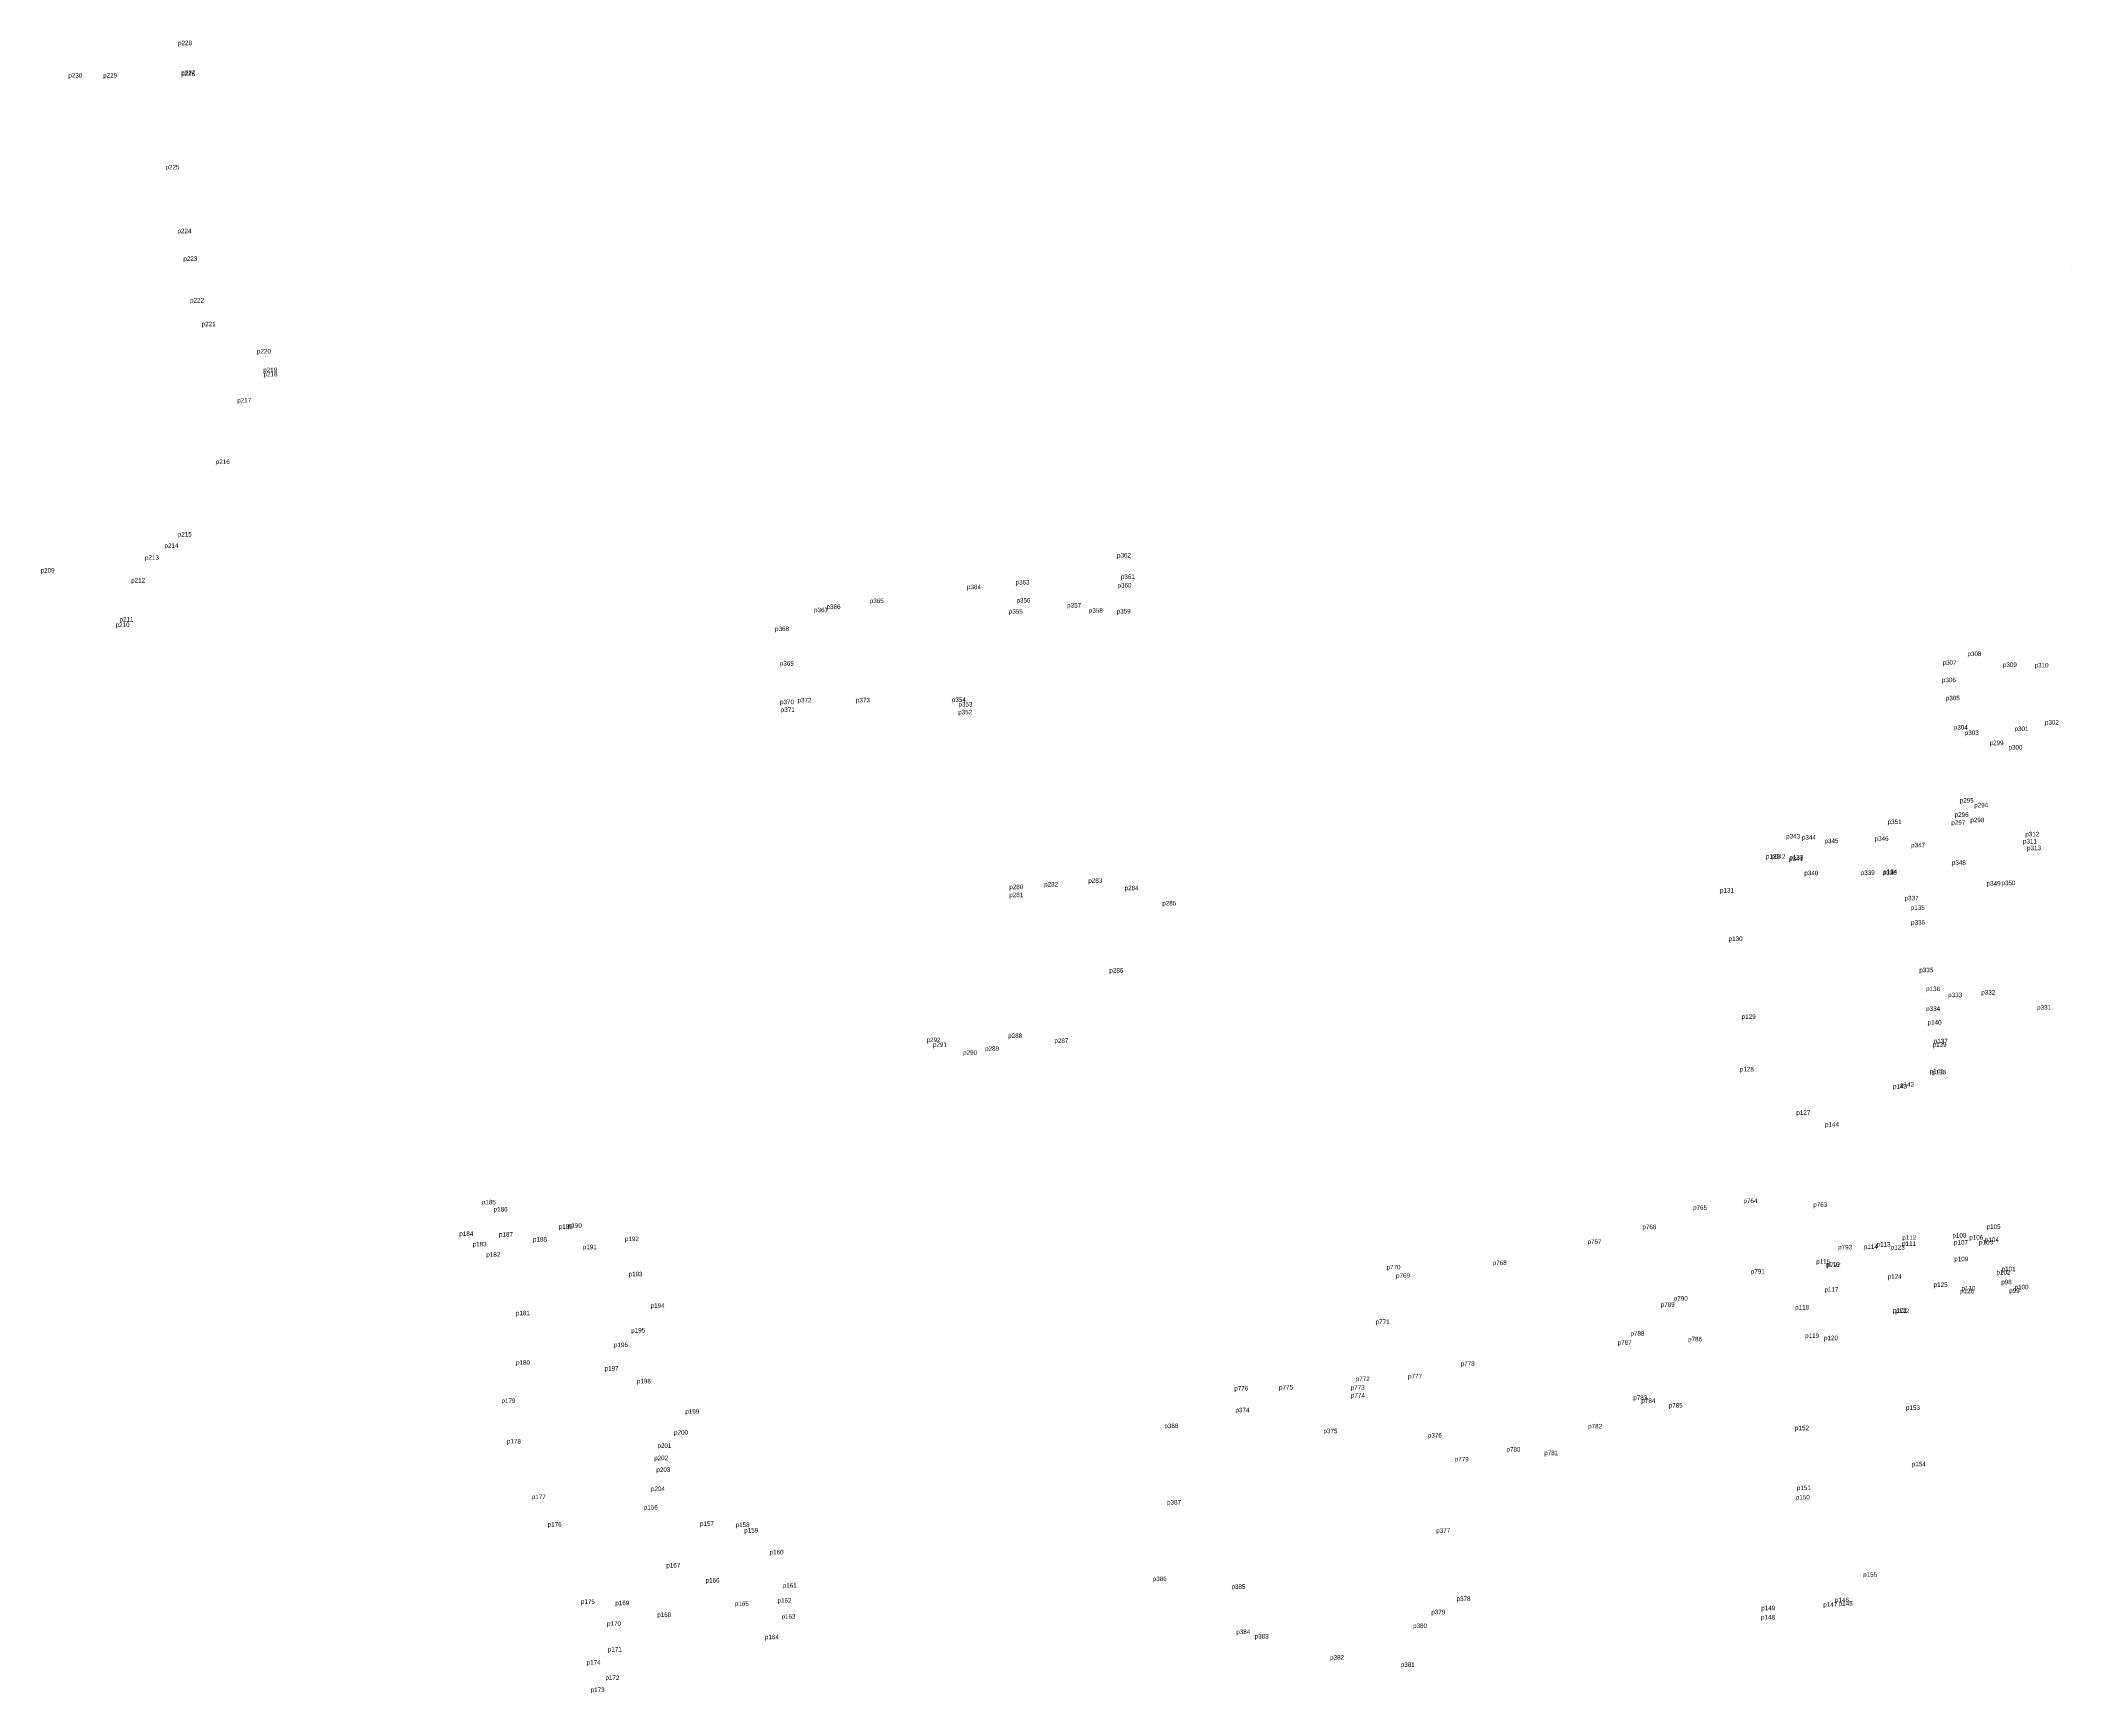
# Model space of a CAD drawing. Extents: x -2 to 54773767, y -1 to 183694297.
# Drawn here: x 546443 to 547248, y 1838267 to 1838922 of the extents above; entities that cross this region are included whole.
import ezdxf

# ---------------------------------------------------------------- set-up
doc = ezdxf.new("R2010")
doc.units = 0
doc.layers.add('Level 12', color=7, linetype='Continuous')
doc.layers.add('Level 7', color=7, linetype='Continuous')

msp = doc.modelspace()

# ---------------------------------------------------------------- linework, layer by layer
at = {"layer": 'Level 7'}
for p, q in [((546497.193, 1838920.169), (546497.193, 1838920.169)), ((546497.193, 1838920.169), (546497.193, 1838920.169)), ((546453.713, 1838907.285), (546453.713, 1838907.285)), ((546453.713, 1838907.285), (546453.713, 1838907.285)), ((546467.521, 1838907.347), (546467.521, 1838907.347)), ((546467.521, 1838907.347), (546467.521, 1838907.347)), ((546498.474, 1838908.447), (546498.474, 1838908.447)), ((546498.474, 1838908.447), (546498.474, 1838908.447)), ((546498.489, 1838907.952), (546498.489, 1838907.952)), ((546498.489, 1838907.952), (546498.489, 1838907.952)), ((546492.226, 1838870.916), (546492.226, 1838870.916)), ((546492.226, 1838870.916), (546492.226, 1838870.916)), ((546496.976, 1838845.612), (546496.976, 1838845.612)), ((546496.976, 1838845.612), (546496.976, 1838845.612)), ((546499.305, 1838834.598), (546499.305, 1838834.598)), ((546499.305, 1838834.598), (546499.305, 1838834.598)), ((547247.972, 1838830.731), (547247.972, 1838830.731)), ((546501.977, 1838818.125), (546501.977, 1838818.125)), ((546501.977, 1838818.125), (546501.977, 1838818.125)), ((546506.583, 1838808.705), (546506.583, 1838808.705)), ((546506.583, 1838808.705), (546506.583, 1838808.705)), ((546528.497, 1838797.925), (546528.497, 1838797.925)), ((546528.497, 1838797.925), (546528.497, 1838797.925)), ((546530.971, 1838790.512), (546530.971, 1838790.512)), ((546530.971, 1838790.512), (546530.971, 1838790.512)), ((546531.126, 1838788.856), (546531.126, 1838788.856)), ((546531.126, 1838788.856), (546531.126, 1838788.856)), ((546520.681, 1838778.497), (546520.681, 1838778.497)), ((546520.681, 1838778.497), (546520.681, 1838778.497)), ((546512.187, 1838754.07), (546512.187, 1838754.07)), ((546512.187, 1838754.07), (546512.187, 1838754.07)), ((546497.09, 1838725.317), (546497.09, 1838725.317)), ((546497.09, 1838725.317), (546497.09, 1838725.317)), ((546484.09, 1838716.123), (546484.09, 1838716.123)), ((546484.09, 1838716.123), (546484.09, 1838716.123)), ((546491.827, 1838720.842), (546491.827, 1838720.842)), ((546491.827, 1838720.842), (546491.827, 1838720.842)), ((546869.541, 1838717.01), (546869.541, 1838717.01)), ((546869.541, 1838717.01), (546869.541, 1838717.01)), ((546442.701, 1838711.009), (546442.701, 1838711.009)), ((546442.701, 1838711.009), (546442.701, 1838711.009)), ((546871.066, 1838708.497), (546871.066, 1838708.497)), ((546871.066, 1838708.497), (546871.066, 1838708.497)), ((546478.627, 1838707.066), (546478.627, 1838707.066)), ((546478.627, 1838707.066), (546478.627, 1838707.066)), ((546810.018, 1838704.439), (546810.018, 1838704.439)), ((546810.018, 1838704.439), (546810.018, 1838704.439)), ((546829.307, 1838706.284), (546829.307, 1838706.284)), ((546829.307, 1838706.284), (546829.307, 1838706.284)), ((546869.732, 1838705.107), (546869.732, 1838705.107)), ((546869.732, 1838705.107), (546869.732, 1838705.107)), ((546473.989, 1838691.584), (546473.989, 1838691.584)), ((546473.989, 1838691.584), (546473.989, 1838691.584)), ((546749.407, 1838695.304), (546749.407, 1838695.304)), ((546749.407, 1838695.304), (546749.407, 1838695.304)), ((546754.368, 1838696.6), (546754.368, 1838696.6)), ((546754.368, 1838696.6), (546754.368, 1838696.6)), ((546771.51, 1838698.922), (546771.51, 1838698.922)), ((546771.51, 1838698.922), (546771.51, 1838698.922)), ((546826.646, 1838694.713), (546826.646, 1838694.713)), ((546826.646, 1838694.713), (546826.646, 1838694.713)), ((546829.671, 1838699.133), (546829.671, 1838699.133)), ((546829.671, 1838699.133), (546829.671, 1838699.133)), ((546849.761, 1838697.148), (546849.761, 1838697.148)), ((546849.761, 1838697.148), (546849.761, 1838697.148)), ((546858.359, 1838695.106), (546858.359, 1838695.106)), ((546858.359, 1838695.106), (546858.359, 1838695.106)), ((546869.404, 1838694.793), (546869.404, 1838694.793)), ((546869.404, 1838694.793), (546869.404, 1838694.793)), ((546472.434, 1838689.446), (546472.434, 1838689.446)), ((546472.434, 1838689.446), (546472.434, 1838689.446)), ((546733.935, 1838687.83), (546733.935, 1838687.83)), ((546733.935, 1838687.83), (546733.935, 1838687.83)), ((547206.756, 1838677.905), (547206.756, 1838677.905)), ((547206.756, 1838677.905), (547206.756, 1838677.905)), ((546735.836, 1838674.153), (546735.836, 1838674.153)), ((546735.836, 1838674.153), (546735.836, 1838674.153)), ((547196.637, 1838667.568), (547196.637, 1838667.568)), ((547196.637, 1838667.568), (547196.637, 1838667.568)), ((547196.882, 1838674.451), (547196.882, 1838674.451)), ((547196.882, 1838674.451), (547196.882, 1838674.451)), ((547220.816, 1838673.569), (547220.816, 1838673.569)), ((547220.816, 1838673.569), (547220.816, 1838673.569)), ((547233.394, 1838673.412), (547233.394, 1838673.412)), ((547233.394, 1838673.412), (547233.394, 1838673.412)), ((546742.881, 1838659.552), (546742.881, 1838659.552)), ((546742.881, 1838659.552), (546742.881, 1838659.552)), ((546766.007, 1838659.579), (546766.007, 1838659.579)), ((546766.007, 1838659.579), (546766.007, 1838659.579)), ((546804.041, 1838659.722), (546804.041, 1838659.722)), ((546804.041, 1838659.722), (546804.041, 1838659.722)), ((547198.199, 1838660.376), (547198.199, 1838660.376)), ((547198.199, 1838660.376), (547198.199, 1838660.376)), ((546735.92, 1838658.828), (546735.92, 1838658.828)), ((546735.92, 1838658.828), (546735.92, 1838658.828)), ((546736.213, 1838655.75), (546736.213, 1838655.75)), ((546736.213, 1838655.75), (546736.213, 1838655.75)), ((546806.557, 1838654.797), (546806.557, 1838654.797)), ((546806.557, 1838654.797), (546806.557, 1838654.797)), ((546806.66, 1838657.907), (546806.66, 1838657.907)), ((546806.66, 1838657.907), (546806.66, 1838657.907)), ((547201.357, 1838648.774), (547201.357, 1838648.774)), ((547201.357, 1838648.774), (547201.357, 1838648.774)), ((547205.724, 1838646.606), (547205.724, 1838646.606)), ((547205.724, 1838646.606), (547205.724, 1838646.606)), ((547225.421, 1838648.199), (547225.421, 1838648.199)), ((547225.421, 1838648.199), (547225.421, 1838648.199)), ((547237.492, 1838650.767), (547237.492, 1838650.767)), ((547237.492, 1838650.767), (547237.492, 1838650.767)), ((547215.541, 1838642.574), (547215.541, 1838642.574)), ((547215.541, 1838642.574), (547215.541, 1838642.574)), ((547223.009, 1838640.847), (547223.009, 1838640.847)), ((547223.009, 1838640.847), (547223.009, 1838640.847)), ((547203.695, 1838619.795), (547203.695, 1838619.795)), ((547203.695, 1838619.795), (547203.695, 1838619.795)), ((547175.089, 1838611.293), (547175.089, 1838611.293)), ((547175.089, 1838611.293), (547175.089, 1838611.293)), ((547200.369, 1838611.036), (547200.369, 1838611.036)), ((547200.369, 1838611.036), (547200.369, 1838611.036)), ((547201.7, 1838614.117), (547201.7, 1838614.117)), ((547201.7, 1838614.117), (547201.7, 1838614.117)), ((547207.923, 1838612.021), (547207.923, 1838612.021)), ((547207.923, 1838612.021), (547207.923, 1838612.021)), ((547209.443, 1838617.931), (547209.443, 1838617.931)), ((547209.443, 1838617.931), (547209.443, 1838617.931)), ((547134.851, 1838605.568), (547134.851, 1838605.568)), ((547134.851, 1838605.568), (547134.851, 1838605.568)), ((547141.128, 1838605.109), (547141.128, 1838605.109)), ((547141.128, 1838605.109), (547141.128, 1838605.109)), ((547150.074, 1838603.709), (547150.074, 1838603.709)), ((547150.074, 1838603.709), (547150.074, 1838603.709)), ((547169.97, 1838604.66), (547169.97, 1838604.66)), ((547169.97, 1838604.66), (547169.97, 1838604.66)), ((547228.771, 1838603.577), (547228.771, 1838603.577)), ((547228.771, 1838603.577), (547228.771, 1838603.577)), ((547229.693, 1838606.426), (547229.693, 1838606.426)), ((547229.693, 1838606.426), (547229.693, 1838606.426)), ((547126.857, 1838597.583), (547126.857, 1838597.583)), ((547126.857, 1838597.583), (547126.857, 1838597.583)), ((547129.038, 1838597.518), (547129.038, 1838597.518)), ((547129.038, 1838597.518), (547129.038, 1838597.518)), ((547136.005, 1838596.635), (547136.005, 1838596.635)), ((547136.005, 1838596.635), (547136.005, 1838596.635)), ((547136.165, 1838597.197), (547136.165, 1838597.197)), ((547136.165, 1838597.197), (547136.165, 1838597.197)), ((547184.413, 1838602.061), (547184.413, 1838602.061)), ((547184.413, 1838602.061), (547184.413, 1838602.061)), ((547200.585, 1838595.141), (547200.585, 1838595.141)), ((547200.585, 1838595.141), (547200.585, 1838595.141)), ((547230.387, 1838600.932), (547230.387, 1838600.932)), ((547230.387, 1838600.932), (547230.387, 1838600.932)), ((546858.158, 1838587.987), (546858.158, 1838587.987)), ((546858.158, 1838587.987), (546858.158, 1838587.987)), ((547142.085, 1838591.006), (547142.085, 1838591.006)), ((547142.085, 1838591.006), (547142.085, 1838591.006)), ((547164.466, 1838591.098), (547164.466, 1838591.098)), ((547164.466, 1838591.098), (547164.466, 1838591.098)), ((547173.19, 1838591.118), (547173.19, 1838591.118)), ((547173.19, 1838591.118), (547173.19, 1838591.118)), ((547173.361, 1838591.493), (547173.361, 1838591.493)), ((547173.361, 1838591.493), (547173.361, 1838591.493)), ((547214.356, 1838586.875), (547214.356, 1838586.875)), ((547214.356, 1838586.875), (547214.356, 1838586.875)), ((547220.227, 1838587.06), (547220.227, 1838587.06)), ((547220.227, 1838587.06), (547220.227, 1838587.06)), ((546826.813, 1838582.307), (546826.813, 1838582.307)), ((546826.813, 1838582.307), (546826.813, 1838582.307)), ((546826.822, 1838585.476), (546826.822, 1838585.476)), ((546826.822, 1838585.476), (546826.822, 1838585.476)), ((546840.654, 1838586.495), (546840.654, 1838586.495)), ((546840.654, 1838586.495), (546840.654, 1838586.495)), ((546872.568, 1838585.067), (546872.568, 1838585.067)), ((546872.568, 1838585.067), (546872.568, 1838585.067)), ((546887.476, 1838579.037), (546887.476, 1838579.037)), ((546887.476, 1838579.037), (546887.476, 1838579.037)), ((547108.628, 1838584.131), (547108.628, 1838584.131)), ((547108.628, 1838584.131), (547108.628, 1838584.131)), ((547181.842, 1838581.033), (547181.842, 1838581.033)), ((547181.842, 1838581.033), (547181.842, 1838581.033)), ((547184.286, 1838577.275), (547184.286, 1838577.275)), ((547184.286, 1838577.275), (547184.286, 1838577.275)), ((547184.402, 1838571.385), (547184.402, 1838571.385)), ((547184.402, 1838571.385), (547184.402, 1838571.385)), ((547112.087, 1838564.927), (547112.087, 1838564.927)), ((547112.087, 1838564.927), (547112.087, 1838564.927)), ((546866.513, 1838552.401), (546866.513, 1838552.401)), ((546866.513, 1838552.401), (546866.513, 1838552.401)), ((547187.674, 1838552.528), (547187.674, 1838552.528)), ((547187.674, 1838552.528), (547187.674, 1838552.528)), ((547190.376, 1838545.054), (547190.376, 1838545.054)), ((547190.376, 1838545.054), (547190.376, 1838545.054)), ((547199.118, 1838542.643), (547199.118, 1838542.643)), ((547199.118, 1838542.643), (547199.118, 1838542.643)), ((547212.26, 1838543.645), (547212.26, 1838543.645)), ((547212.26, 1838543.645), (547212.26, 1838543.645)), ((547117.254, 1838534.028), (547117.254, 1838534.028)), ((547117.254, 1838534.028), (547117.254, 1838534.028)), ((547190.395, 1838537.206), (547190.395, 1838537.206)), ((547190.395, 1838537.206), (547190.395, 1838537.206)), ((547190.959, 1838531.734), (547190.959, 1838531.734)), ((547190.959, 1838531.734), (547190.959, 1838531.734)), ((547234.393, 1838537.678), (547234.393, 1838537.678)), ((547234.393, 1838537.678), (547234.393, 1838537.678)), ((546794.02, 1838524.817), (546794.02, 1838524.817)), ((546794.02, 1838524.817), (546794.02, 1838524.817)), ((546796.552, 1838522.953), (546796.552, 1838522.953)), ((546796.552, 1838522.953), (546796.552, 1838522.953)), ((546826.38, 1838526.459), (546826.38, 1838526.459)), ((546826.38, 1838526.459), (546826.38, 1838526.459)), ((546844.707, 1838524.502), (546844.707, 1838524.502)), ((546844.707, 1838524.502), (546844.707, 1838524.502)), ((547192.953, 1838522.943), (547192.953, 1838522.943)), ((547192.953, 1838522.943), (547192.953, 1838522.943)), ((547193.433, 1838524.352), (547193.433, 1838524.352)), ((547193.433, 1838524.352), (547193.433, 1838524.352)), ((546808.513, 1838519.807), (546808.513, 1838519.807)), ((546808.513, 1838519.807), (546808.513, 1838519.807)), ((546817.225, 1838521.398), (546817.225, 1838521.398)), ((546817.225, 1838521.398), (546817.225, 1838521.398)), ((547116.533, 1838513.203), (547116.533, 1838513.203)), ((547116.533, 1838513.203), (547116.533, 1838513.203)), ((547177.251, 1838506.373), (547177.251, 1838506.373)), ((547177.251, 1838506.373), (547177.251, 1838506.373)), ((547180.097, 1838507.123), (547180.097, 1838507.123)), ((547180.097, 1838507.123), (547180.097, 1838507.123)), ((547191.798, 1838512.422), (547191.798, 1838512.422)), ((547191.798, 1838512.422), (547191.798, 1838512.422)), ((547192.798, 1838512.01), (547192.798, 1838512.01)), ((547192.798, 1838512.01), (547192.798, 1838512.01)), ((547138.925, 1838495.958), (547138.925, 1838495.958)), ((547138.925, 1838495.958), (547138.925, 1838495.958)), ((547150.283, 1838491.284), (547150.283, 1838491.284)), ((547150.283, 1838491.284), (547150.283, 1838491.284)), ((546617.663, 1838460.469), (546617.663, 1838460.469)), ((546617.663, 1838460.469), (546617.663, 1838460.469)), ((547097.969, 1838458.3), (547097.969, 1838458.3)), ((547117.934, 1838460.981), (547117.934, 1838460.981)), ((547145.622, 1838459.499), (547145.622, 1838459.499)), ((546622.364, 1838457.654), (546622.364, 1838457.654)), ((546622.364, 1838457.654), (546622.364, 1838457.654)), ((546648.1, 1838450.745), (546648.1, 1838450.745)), ((546648.1, 1838450.745), (546648.1, 1838450.745)), ((546651.808, 1838451.176), (546651.808, 1838451.176)), ((546651.808, 1838451.176), (546651.808, 1838451.176)), ((547077.871, 1838450.644), (547077.871, 1838450.644)), ((547214.353, 1838450.758), (547214.353, 1838450.758)), ((547214.353, 1838450.758), (547214.353, 1838450.758)), ((546608.743, 1838447.943), (546608.743, 1838447.943)), ((546608.743, 1838447.943), (546608.743, 1838447.943)), ((546613.987, 1838443.807), (546613.987, 1838443.807)), ((546613.987, 1838443.807), (546613.987, 1838443.807)), ((546624.467, 1838447.691), (546624.467, 1838447.691)), ((546624.467, 1838447.691), (546624.467, 1838447.691)), ((546637.921, 1838445.719), (546637.921, 1838445.719)), ((546637.921, 1838445.719), (546637.921, 1838445.719)), ((546657.714, 1838442.686), (546657.714, 1838442.686)), ((546657.714, 1838442.686), (546657.714, 1838442.686)), ((546674.416, 1838445.892), (546674.416, 1838445.892)), ((546674.416, 1838445.892), (546674.416, 1838445.892)), ((547056.1, 1838444.746), (547056.1, 1838444.746)), ((547155.493, 1838442.618), (547155.493, 1838442.618)), ((547165.678, 1838442.798), (547165.678, 1838442.798)), ((547165.678, 1838442.798), (547165.678, 1838442.798)), ((547170.725, 1838443.71), (547170.725, 1838443.71)), ((547170.725, 1838443.71), (547170.725, 1838443.71)), ((547176.365, 1838442.57), (547176.365, 1838442.57)), ((547176.365, 1838442.57), (547176.365, 1838442.57)), ((547180.835, 1838443.996), (547180.835, 1838443.996)), ((547180.835, 1838443.996), (547180.835, 1838443.996)), ((547180.922, 1838446.431), (547180.922, 1838446.431)), ((547180.922, 1838446.431), (547180.922, 1838446.431)), ((547200.796, 1838447.321), (547200.796, 1838447.321)), ((547200.796, 1838447.321), (547200.796, 1838447.321)), ((547201.424, 1838444.511), (547201.424, 1838444.511)), ((547201.424, 1838444.511), (547201.424, 1838444.511)), ((547207.475, 1838446.476), (547207.475, 1838446.476)), ((547207.475, 1838446.476), (547207.475, 1838446.476)), ((547211.365, 1838444.571), (547211.365, 1838444.571)), ((547211.365, 1838444.571), (547211.365, 1838444.571)), ((547213.7, 1838445.564), (547213.7, 1838445.564)), ((547213.7, 1838445.564), (547213.7, 1838445.564)), ((546619.461, 1838439.706), (546619.461, 1838439.706)), ((546619.461, 1838439.706), (546619.461, 1838439.706)), ((546976.413, 1838434.667), (546976.413, 1838434.667)), ((547018.544, 1838436.401), (547018.544, 1838436.401)), ((547146.791, 1838436.911), (547146.791, 1838436.911)), ((547146.791, 1838436.911), (547146.791, 1838436.911)), ((547150.453, 1838435.723), (547150.453, 1838435.723)), ((547150.453, 1838435.723), (547150.453, 1838435.723)), ((547150.932, 1838435.604), (547150.932, 1838435.604)), ((547201.52, 1838437.935), (547201.52, 1838437.935)), ((547201.52, 1838437.935), (547201.52, 1838437.935)), ((547220.305, 1838433.947), (547220.305, 1838433.947)), ((547220.305, 1838433.947), (547220.305, 1838433.947)), ((546675.842, 1838431.966), (546675.842, 1838431.966)), ((546675.842, 1838431.966), (546675.842, 1838431.966)), ((546980.176, 1838431.368), (546980.176, 1838431.368)), ((547120.872, 1838432.997), (547120.872, 1838432.997)), ((547150.088, 1838425.847), (547150.088, 1838425.847)), ((547150.088, 1838425.847), (547150.088, 1838425.847)), ((547175.131, 1838430.96), (547175.131, 1838430.96)), ((547175.131, 1838430.96), (547175.131, 1838430.96)), ((547193.364, 1838427.752), (547193.364, 1838427.752)), ((547193.364, 1838427.752), (547193.364, 1838427.752)), ((547204.387, 1838426.331), (547204.387, 1838426.331)), ((547204.387, 1838426.331), (547204.387, 1838426.331)), ((547218.251, 1838432.654), (547218.251, 1838432.654)), ((547218.251, 1838432.654), (547218.251, 1838432.654)), ((547220.173, 1838428.787), (547220.173, 1838428.787)), ((547220.173, 1838428.787), (547220.173, 1838428.787)), ((547225.436, 1838426.791), (547225.436, 1838426.791)), ((547225.436, 1838426.791), (547225.436, 1838426.791)), ((546684.61, 1838419.446), (546684.61, 1838419.446)), ((546684.61, 1838419.446), (546684.61, 1838419.446)), ((547085.134, 1838419.836), (547085.134, 1838419.836)), ((547090.331, 1838422.288), (547090.331, 1838422.288)), ((547138.426, 1838418.749), (547138.426, 1838418.749)), ((547138.426, 1838418.749), (547138.426, 1838418.749)), ((547203.853, 1838425.22), (547203.853, 1838425.22)), ((547203.853, 1838425.22), (547203.853, 1838425.22)), ((547223.319, 1838425.363), (547223.319, 1838425.363)), ((547223.319, 1838425.363), (547223.319, 1838425.363)), ((546631.162, 1838416.498), (546631.162, 1838416.498)), ((546631.162, 1838416.498), (546631.162, 1838416.498)), ((546676.887, 1838409.653), (546676.887, 1838409.653)), ((546676.887, 1838409.653), (546676.887, 1838409.653)), ((546972.073, 1838413.026), (546972.073, 1838413.026)), ((547177.245, 1838417.585), (547177.245, 1838417.585)), ((547177.245, 1838417.585), (547177.245, 1838417.585)), ((547178.14, 1838417.34), (547178.14, 1838417.34)), ((547178.14, 1838417.34), (547178.14, 1838417.34)), ((546670.074, 1838403.885), (546670.074, 1838403.885)), ((546670.074, 1838403.885), (546670.074, 1838403.885)), ((547068.049, 1838404.77), (547068.049, 1838404.77)), ((547073.138, 1838408.392), (547073.138, 1838408.392)), ((547095.986, 1838406.148), (547095.986, 1838406.148)), ((547142.395, 1838407.527), (547142.395, 1838407.527)), ((547142.395, 1838407.527), (547142.395, 1838407.527)), ((547149.906, 1838406.597), (547149.906, 1838406.597)), ((547149.906, 1838406.597), (547149.906, 1838406.597)), ((546631.222, 1838396.887), (546631.222, 1838396.887)), ((546631.222, 1838396.887), (546631.222, 1838396.887)), ((546666.348, 1838394.555), (546666.348, 1838394.555)), ((546666.348, 1838394.555), (546666.348, 1838394.555)), ((547005.827, 1838396.449), (547005.827, 1838396.449)), ((546679.151, 1838389.497), (546679.151, 1838389.497)), ((546679.151, 1838389.497), (546679.151, 1838389.497)), ((546916.027, 1838386.643), (546916.027, 1838386.643)), ((546933.793, 1838387.059), (546933.793, 1838387.059)), ((546962.192, 1838386.945), (546962.192, 1838386.945)), ((546964.222, 1838390.383), (546964.222, 1838390.383)), ((546984.94, 1838391.435), (546984.94, 1838391.435)), ((546625.448, 1838381.703), (546625.448, 1838381.703)), ((546625.448, 1838381.703), (546625.448, 1838381.703)), ((546698.349, 1838377.447), (546698.349, 1838377.447)), ((546698.349, 1838377.447), (546698.349, 1838377.447)), ((546916.486, 1838378.031), (546916.486, 1838378.031)), ((546916.486, 1838378.031), (546916.486, 1838378.031)), ((546962.271, 1838383.87), (546962.271, 1838383.87)), ((547074.263, 1838382.912), (547074.263, 1838382.912)), ((547077.459, 1838381.698), (547077.459, 1838381.698)), ((547088.308, 1838379.855), (547088.308, 1838379.855)), ((547182.391, 1838378.974), (547182.391, 1838378.974)), ((547182.391, 1838378.974), (547182.391, 1838378.974)), ((546888.329, 1838371.741), (546888.329, 1838371.741)), ((546888.329, 1838371.741), (546888.329, 1838371.741)), ((546951.382, 1838369.722), (546951.382, 1838369.722)), ((546951.382, 1838369.722), (546951.382, 1838369.722)), ((547056.351, 1838371.622), (547056.351, 1838371.622)), ((547138.383, 1838370.909), (547138.383, 1838370.909)), ((547138.383, 1838370.909), (547138.383, 1838370.909)), ((546627.61, 1838365.648), (546627.61, 1838365.648)), ((546627.61, 1838365.648), (546627.61, 1838365.648)), ((546687.298, 1838363.918), (546687.298, 1838363.918)), ((546687.298, 1838363.918), (546687.298, 1838363.918)), ((546693.879, 1838369.128), (546693.879, 1838369.128)), ((546693.879, 1838369.128), (546693.879, 1838369.128)), ((546992.783, 1838368.01), (546992.783, 1838368.01)), ((546992.783, 1838368.01), (546992.783, 1838368.01)), ((547023.967, 1838362.442), (547023.967, 1838362.442)), ((546686.009, 1838359.033), (546686.009, 1838359.033)), ((546686.009, 1838359.033), (546686.009, 1838359.033)), ((546686.871, 1838354.347), (546686.871, 1838354.347)), ((546686.871, 1838354.347), (546686.871, 1838354.347)), ((547003.482, 1838358.531), (547003.482, 1838358.531)), ((547038.934, 1838361.01), (547038.934, 1838361.01)), ((547184.715, 1838356.595), (547184.715, 1838356.595)), ((547184.715, 1838356.595), (547184.715, 1838356.595)), ((546684.731, 1838346.798), (546684.731, 1838346.798)), ((546684.731, 1838346.798), (546684.731, 1838346.798)), ((547139.123, 1838347.161), (547139.123, 1838347.161)), ((547139.123, 1838347.161), (547139.123, 1838347.161)), ((546637.479, 1838343.605), (546637.479, 1838343.605)), ((546637.479, 1838343.605), (546637.479, 1838343.605)), ((546681.885, 1838339.457), (546681.885, 1838339.457)), ((546681.885, 1838339.457), (546681.885, 1838339.457)), ((546889.385, 1838341.434), (546889.385, 1838341.434)), ((546889.385, 1838341.434), (546889.385, 1838341.434)), ((547138.71, 1838343.458), (547138.71, 1838343.458)), ((547138.71, 1838343.458), (547138.71, 1838343.458)), ((546643.783, 1838332.699), (546643.783, 1838332.699)), ((546643.783, 1838332.699), (546643.783, 1838332.699)), ((546704.162, 1838332.949), (546704.162, 1838332.949)), ((546704.162, 1838332.949), (546704.162, 1838332.949)), ((546718.315, 1838332.519), (546718.315, 1838332.519)), ((546718.315, 1838332.519), (546718.315, 1838332.519)), ((546721.709, 1838330.333), (546721.709, 1838330.333)), ((546721.709, 1838330.333), (546721.709, 1838330.333)), ((546996.136, 1838330.212), (546996.136, 1838330.212)), ((546996.136, 1838330.212), (546996.136, 1838330.212)), ((546731.787, 1838321.684), (546731.787, 1838321.684)), ((546731.787, 1838321.684), (546731.787, 1838321.684)), ((546690.813, 1838316.452), (546690.813, 1838316.452)), ((546690.813, 1838316.452), (546690.813, 1838316.452)), ((546706.38, 1838310.493), (546706.38, 1838310.493)), ((546706.38, 1838310.493), (546706.38, 1838310.493)), ((546736.984, 1838308.461), (546736.984, 1838308.461)), ((546736.984, 1838308.461), (546736.984, 1838308.461)), ((546883.706, 1838311.058), (546883.706, 1838311.058)), ((546883.706, 1838311.058), (546883.706, 1838311.058)), ((546914.927, 1838307.978), (546914.927, 1838307.978)), ((546914.927, 1838307.978), (546914.927, 1838307.978)), ((547165.415, 1838312.789), (547165.415, 1838312.789)), ((547165.415, 1838312.789), (547165.415, 1838312.789)), ((546656.947, 1838302.045), (546656.947, 1838302.045)), ((546656.947, 1838302.045), (546656.947, 1838302.045)), ((546670.589, 1838301.516), (546670.589, 1838301.516)), ((546670.589, 1838301.516), (546670.589, 1838301.516)), ((546687.211, 1838296.867), (546687.211, 1838296.867)), ((546687.211, 1838296.867), (546687.211, 1838296.867)), ((546717.986, 1838301.275), (546717.986, 1838301.275)), ((546717.986, 1838301.275), (546717.986, 1838301.275)), ((546734.924, 1838302.506), (546734.924, 1838302.506)), ((546734.924, 1838302.506), (546734.924, 1838302.506)), ((546994.167, 1838297.899), (546994.167, 1838297.899)), ((546994.167, 1838297.899), (546994.167, 1838297.899)), ((547004.171, 1838303.199), (547004.171, 1838303.199)), ((547004.171, 1838303.199), (547004.171, 1838303.199)), ((547124.988, 1838299.508), (547124.988, 1838299.508)), ((547124.988, 1838299.508), (547124.988, 1838299.508)), ((547149.596, 1838300.908), (547149.596, 1838300.908)), ((547149.596, 1838300.908), (547149.596, 1838300.908)), ((547154.246, 1838302.713), (547154.246, 1838302.713)), ((547154.246, 1838302.713), (547154.246, 1838302.713)), ((547155.726, 1838301.343), (547155.726, 1838301.343)), ((547155.726, 1838301.343), (547155.726, 1838301.343)), ((546667.309, 1838293.345), (546667.309, 1838293.345)), ((546667.309, 1838293.345), (546667.309, 1838293.345)), ((546736.496, 1838296.149), (546736.496, 1838296.149)), ((546736.496, 1838296.149), (546736.496, 1838296.149)), ((546916.849, 1838290.075), (546916.849, 1838290.075)), ((546916.849, 1838290.075), (546916.849, 1838290.075)), ((546986.939, 1838292.443), (546986.939, 1838292.443)), ((546986.939, 1838292.443), (546986.939, 1838292.443)), ((547124.89, 1838295.873), (547124.89, 1838295.873)), ((547124.89, 1838295.873), (547124.89, 1838295.873)), ((546667.641, 1838283.134), (546667.641, 1838283.134)), ((546667.641, 1838283.134), (546667.641, 1838283.134)), ((546729.909, 1838288.02), (546729.909, 1838288.02)), ((546729.909, 1838288.02), (546729.909, 1838288.02)), ((546924.134, 1838288.276), (546924.134, 1838288.276)), ((546924.134, 1838288.276), (546924.134, 1838288.276)), ((546659.216, 1838277.932), (546659.216, 1838277.932)), ((546659.216, 1838277.932), (546659.216, 1838277.932)), ((546954.041, 1838279.911), (546954.041, 1838279.911)), ((546954.041, 1838279.911), (546954.041, 1838279.911)), ((546982.055, 1838277.024), (546982.055, 1838277.024)), ((546982.055, 1838277.024), (546982.055, 1838277.024)), ((546660.816, 1838267.088), (546660.816, 1838267.088)), ((546660.816, 1838267.088), (546660.816, 1838267.088)), ((546666.678, 1838271.871), (546666.678, 1838271.871)), ((546666.678, 1838271.871), (546666.678, 1838271.871))]:
    msp.add_line(p, q, dxfattribs=at)

# ---------------------------------------------------------------- texts
at = {"layer": 'Level 12'}
for s, p in [('p228', (546497.193, 1838920.169)), ('p228', (546497.193, 1838920.169)), ('p230', (546453.713, 1838907.285)), ('p230', (546453.713, 1838907.285)), ('p229', (546467.521, 1838907.347)), ('p229', (546467.521, 1838907.347)), ('p227', (546498.474, 1838908.447)), ('p227', (546498.474, 1838908.447)), ('p226', (546498.489, 1838907.952)), ('p226', (546498.489, 1838907.952)), ('p225', (546492.226, 1838870.916)), ('p225', (546492.226, 1838870.916)), ('p224', (546496.976, 1838845.612)), ('p224', (546496.976, 1838845.612)), ('p223', (546499.305, 1838834.598)), ('p223', (546499.305, 1838834.598)), ('p222', (546501.977, 1838818.125)), ('p222', (546501.977, 1838818.125)), ('p221', (546506.583, 1838808.705)), ('p221', (546506.583, 1838808.705)), ('p220', (546528.497, 1838797.925)), ('p220', (546528.497, 1838797.925)), ('p219', (546530.971, 1838790.512)), ('p219', (546530.971, 1838790.512)), ('p218', (546531.126, 1838788.856)), ('p218', (546531.126, 1838788.856)), ('p217', (546520.681, 1838778.497)), ('p217', (546520.681, 1838778.497)), ('p216', (546512.187, 1838754.07)), ('p216', (546512.187, 1838754.07)), ('p215', (546497.09, 1838725.317)), ('p215', (546497.09, 1838725.317)), ('p213', (546484.09, 1838716.123)), ('p213', (546484.09, 1838716.123)), ('p214', (546491.827, 1838720.842)), ('p214', (546491.827, 1838720.842)), ('p362', (546869.541, 1838717.01)), ('p362', (546869.541, 1838717.01)), ('p209', (546442.701, 1838711.009)), ('p209', (546442.701, 1838711.009)), ('p212', (546478.627, 1838707.066)), ('p212', (546478.627, 1838707.066)), ('p363', (546829.307, 1838706.284)), ('p363', (546829.307, 1838706.284)), ('p361', (546871.066, 1838708.497)), ('p361', (546871.066, 1838708.497)), ('p365', (546771.51, 1838698.922)), ('p365', (546771.51, 1838698.922)), ('p364', (546810.018, 1838704.439)), ('p364', (546810.018, 1838704.439)), ('p356', (546829.671, 1838699.133)), ('p356', (546829.671, 1838699.133)), ('p360', (546869.732, 1838705.107)), ('p360', (546869.732, 1838705.107)), ('p211', (546473.989, 1838691.584)), ('p211', (546473.989, 1838691.584)), ('p367', (546749.407, 1838695.304)), ('p367', (546749.407, 1838695.304)), ('p366', (546754.368, 1838696.6)), ('p366', (546754.368, 1838696.6)), ('p355', (546826.646, 1838694.713)), ('p355', (546826.646, 1838694.713)), ('p357', (546849.761, 1838697.148)), ('p357', (546849.761, 1838697.148)), ('p358', (546858.359, 1838695.106)), ('p358', (546858.359, 1838695.106)), ('p359', (546869.404, 1838694.793)), ('p359', (546869.404, 1838694.793)), ('p210', (546472.434, 1838689.446)), ('p210', (546472.434, 1838689.446)), ('p368', (546733.935, 1838687.83)), ('p368', (546733.935, 1838687.83)), ('p369', (546735.836, 1838674.153)), ('p369', (546735.836, 1838674.153)), ('p307', (547196.882, 1838674.451)), ('p307', (547196.882, 1838674.451)), ('p308', (547206.756, 1838677.905)), ('p308', (547206.756, 1838677.905)), ('p309', (547220.816, 1838673.569)), ('p309', (547220.816, 1838673.569)), ('p306', (547196.637, 1838667.568)), ('p306', (547196.637, 1838667.568)), ('p310', (547233.394, 1838673.412)), ('p310', (547233.394, 1838673.412)), ('p370', (546735.92, 1838658.828)), ('p370', (546735.92, 1838658.828)), ('p372', (546742.881, 1838659.552)), ('p372', (546742.881, 1838659.552)), ('p373', (546766.007, 1838659.579)), ('p373', (546766.007, 1838659.579)), ('p354', (546804.041, 1838659.722)), ('p354', (546804.041, 1838659.722)), ('p353', (546806.66, 1838657.907)), ('p353', (546806.66, 1838657.907)), ('p305', (547198.199, 1838660.376)), ('p305', (547198.199, 1838660.376)), ('p371', (546736.213, 1838655.75)), ('p371', (546736.213, 1838655.75)), ('p352', (546806.557, 1838654.797)), ('p352', (546806.557, 1838654.797)), ('p302', (547237.492, 1838650.767)), ('p302', (547237.492, 1838650.767)), ('p304', (547201.357, 1838648.774)), ('p304', (547201.357, 1838648.774)), ('p303', (547205.724, 1838646.606)), ('p303', (547205.724, 1838646.606)), ('p299', (547215.541, 1838642.574)), ('p299', (547215.541, 1838642.574)), ('p301', (547225.421, 1838648.199)), ('p301', (547225.421, 1838648.199)), ('p300', (547223.009, 1838640.847)), ('p300', (547223.009, 1838640.847)), ('p295', (547203.695, 1838619.795)), ('p295', (547203.695, 1838619.795)), ('p294', (547209.443, 1838617.931)), ('p294', (547209.443, 1838617.931)), ('p351', (547175.089, 1838611.293)), ('p351', (547175.089, 1838611.293)), ('p297', (547200.369, 1838611.036)), ('p297', (547200.369, 1838611.036)), ('p296', (547201.7, 1838614.117)), ('p296', (547201.7, 1838614.117)), ('p298', (547207.923, 1838612.021)), ('p298', (547207.923, 1838612.021)), ('p343', (547134.851, 1838605.568)), ('p343', (547134.851, 1838605.568)), ('p344', (547141.128, 1838605.109)), ('p344', (547141.128, 1838605.109)), ('p345', (547150.074, 1838603.709)), ('p345', (547150.074, 1838603.709)), ('p346', (547169.97, 1838604.66)), ('p346', (547169.97, 1838604.66)), ('p347', (547184.413, 1838602.061)), ('p347', (547184.413, 1838602.061)), ('p311', (547228.771, 1838603.577)), ('p311', (547228.771, 1838603.577)), ('p312', (547229.693, 1838606.426)), ('p312', (547229.693, 1838606.426)), ('p132', (547126.857, 1838597.583)), ('p132', (547126.857, 1838597.583)), ('p342', (547129.038, 1838597.518)), ('p342', (547129.038, 1838597.518)), ('p341', (547136.005, 1838596.635)), ('p341', (547136.005, 1838596.635)), ('p133', (547136.165, 1838597.197)), ('p133', (547136.165, 1838597.197)), ('p348', (547200.585, 1838595.141)), ('p348', (547200.585, 1838595.141)), ('p313', (547230.387, 1838600.932)), ('p313', (547230.387, 1838600.932)), ('p280', (546826.822, 1838585.476)), ('p280', (546826.822, 1838585.476)), ('p282', (546840.654, 1838586.495)), ('p282', (546840.654, 1838586.495)), ('p283', (546858.158, 1838587.987)), ('p283', (546858.158, 1838587.987)), ('p284', (546872.568, 1838585.067)), ('p284', (546872.568, 1838585.067)), ('p340', (547142.085, 1838591.006)), ('p340', (547142.085, 1838591.006)), ('p339', (547164.466, 1838591.098)), ('p339', (547164.466, 1838591.098)), ('p338', (547173.19, 1838591.118)), ('p338', (547173.19, 1838591.118)), ('p134', (547173.361, 1838591.493)), ('p134', (547173.361, 1838591.493)), ('p349', (547214.356, 1838586.875)), ('p349', (547214.356, 1838586.875)), ('p350', (547220.227, 1838587.06)), ('p350', (547220.227, 1838587.06)), ('p281', (546826.813, 1838582.307)), ('p281', (546826.813, 1838582.307)), ('p285', (546887.476, 1838579.037)), ('p285', (546887.476, 1838579.037)), ('p131', (547108.628, 1838584.131)), ('p131', (547108.628, 1838584.131)), ('p337', (547181.842, 1838581.033)), ('p337', (547181.842, 1838581.033)), ('p135', (547184.286, 1838577.275)), ('p135', (547184.286, 1838577.275)), ('p336', (547184.402, 1838571.385)), ('p336', (547184.402, 1838571.385)), ('p130', (547112.087, 1838564.927)), ('p130', (547112.087, 1838564.927)), ('p286', (546866.513, 1838552.401)), ('p286', (546866.513, 1838552.401)), ('p335', (547187.674, 1838552.528)), ('p335', (547187.674, 1838552.528)), ('p136', (547190.376, 1838545.054)), ('p136', (547190.376, 1838545.054)), ('p334', (547190.395, 1838537.206)), ('p334', (547190.395, 1838537.206)), ('p333', (547199.118, 1838542.643)), ('p333', (547199.118, 1838542.643)), ('p332', (547212.26, 1838543.645)), ('p332', (547212.26, 1838543.645)), ('p331', (547234.393, 1838537.678)), ('p331', (547234.393, 1838537.678)), ('p129', (547117.254, 1838534.028)), ('p129', (547117.254, 1838534.028)), ('p140', (547190.959, 1838531.734)), ('p140', (547190.959, 1838531.734)), ('p292', (546794.02, 1838524.817)), ('p292', (546794.02, 1838524.817)), ('p291', (546796.552, 1838522.953)), ('p291', (546796.552, 1838522.953)), ('p289', (546817.225, 1838521.398)), ('p289', (546817.225, 1838521.398)), ('p288', (546826.38, 1838526.459)), ('p288', (546826.38, 1838526.459)), ('p287', (546844.707, 1838524.502)), ('p287', (546844.707, 1838524.502)), ('p139', (547192.953, 1838522.943)), ('p139', (547192.953, 1838522.943)), ('p137', (547193.433, 1838524.352)), ('p137', (547193.433, 1838524.352)), ('p290', (546808.513, 1838519.807)), ('p290', (546808.513, 1838519.807)), ('p128', (547116.533, 1838513.203)), ('p128', (547116.533, 1838513.203)), ('p141', (547191.798, 1838512.422)), ('p141', (547191.798, 1838512.422)), ('p143', (547177.251, 1838506.373)), ('p143', (547177.251, 1838506.373)), ('p142', (547180.097, 1838507.123)), ('p142', (547180.097, 1838507.123)), ('p138', (547192.798, 1838512.01)), ('p138', (547192.798, 1838512.01)), ('p127', (547138.925, 1838495.958)), ('p127', (547138.925, 1838495.958)), ('p144', (547150.283, 1838491.284)), ('p144', (547150.283, 1838491.284)), ('p185', (546617.663, 1838460.469)), ('p185', (546617.663, 1838460.469)), ('p186', (546622.364, 1838457.654)), ('p186', (546622.364, 1838457.654)), ('p765', (547097.969, 1838458.3)), ('p764', (547117.934, 1838460.981)), ('p763', (547145.622, 1838459.499)), ('p189', (546648.1, 1838450.745)), ('p189', (546648.1, 1838450.745)), ('p190', (546651.808, 1838451.176)), ('p190', (546651.808, 1838451.176)), ('p766', (547077.871, 1838450.644)), ('p105', (547214.353, 1838450.758)), ('p105', (547214.353, 1838450.758)), ('p184', (546608.743, 1838447.943)), ('p184', (546608.743, 1838447.943)), ('p183', (546613.987, 1838443.807)), ('p183', (546613.987, 1838443.807)), ('p187', (546624.467, 1838447.691)), ('p187', (546624.467, 1838447.691)), ('p188', (546637.921, 1838445.719)), ('p188', (546637.921, 1838445.719)), ('p191', (546657.714, 1838442.686)), ('p191', (546657.714, 1838442.686)), ('p192', (546674.416, 1838445.892)), ('p192', (546674.416, 1838445.892)), ('p767', (547056.1, 1838444.746)), ('p793', (547155.493, 1838442.618)), ('p114', (547165.678, 1838442.798)), ('p114', (547165.678, 1838442.798)), ('p113', (547170.725, 1838443.71)), ('p113', (547170.725, 1838443.71)), ('p123', (547176.365, 1838442.57)), ('p123', (547176.365, 1838442.57)), ('p111', (547180.835, 1838443.996)), ('p111', (547180.835, 1838443.996)), ('p112', (547180.922, 1838446.431)), ('p112', (547180.922, 1838446.431)), ('p108', (547200.796, 1838447.321)), ('p108', (547200.796, 1838447.321)), ('p107', (547201.424, 1838444.511)), ('p107', (547201.424, 1838444.511)), ('p106', (547207.475, 1838446.476)), ('p106', (547207.475, 1838446.476)), ('p103', (547211.365, 1838444.571)), ('p103', (547211.365, 1838444.571)), ('p104', (547213.7, 1838445.564)), ('p104', (547213.7, 1838445.564)), ('p182', (546619.461, 1838439.706)), ('p182', (546619.461, 1838439.706)), ('p193', (546675.842, 1838431.966)), ('p193', (546675.842, 1838431.966)), ('p770', (546976.413, 1838434.667)), ('p768', (547018.544, 1838436.401)), ('p791', (547120.872, 1838432.997)), ('p115', (547146.791, 1838436.911)), ('p115', (547146.791, 1838436.911)), ('p116', (547150.453, 1838435.723)), ('p116', (547150.453, 1838435.723)), ('p792', (547150.932, 1838435.604)), ('p109', (547201.52, 1838437.935)), ('p109', (547201.52, 1838437.935)), ('p102', (547218.251, 1838432.654)), ('p102', (547218.251, 1838432.654)), ('p101', (547220.305, 1838433.947)), ('p101', (547220.305, 1838433.947)), ('p769', (546980.176, 1838431.368)), ('p117', (547150.088, 1838425.847)), ('p117', (547150.088, 1838425.847)), ('p124', (547175.131, 1838430.96)), ('p124', (547175.131, 1838430.96)), ('p125', (547193.364, 1838427.752)), ('p125', (547193.364, 1838427.752)), ('p126', (547203.853, 1838425.22)), ('p126', (547203.853, 1838425.22)), ('p110', (547204.387, 1838426.331)), ('p110', (547204.387, 1838426.331)), ('p98', (547220.173, 1838428.787)), ('p98', (547220.173, 1838428.787)), ('p99', (547223.319, 1838425.363)), ('p99', (547223.319, 1838425.363)), ('p100', (547225.436, 1838426.791)), ('p100', (547225.436, 1838426.791)), ('p181', (546631.162, 1838416.498)), ('p181', (546631.162, 1838416.498)), ('p194', (546684.61, 1838419.446)), ('p194', (546684.61, 1838419.446)), ('p789', (547085.134, 1838419.836)), ('p790', (547090.331, 1838422.288)), ('p118', (547138.426, 1838418.749)), ('p118', (547138.426, 1838418.749)), ('p121', (547177.245, 1838417.585)), ('p121', (547177.245, 1838417.585)), ('p122', (547178.14, 1838417.34)), ('p122', (547178.14, 1838417.34)), ('p195', (546676.887, 1838409.653)), ('p195', (546676.887, 1838409.653)), ('p771', (546972.073, 1838413.026)), ('p788', (547073.138, 1838408.392)), ('p196', (546670.074, 1838403.885)), ('p196', (546670.074, 1838403.885)), ('p787', (547068.049, 1838404.77)), ('p786', (547095.986, 1838406.148)), ('p119', (547142.395, 1838407.527)), ('p119', (547142.395, 1838407.527)), ('p120', (547149.906, 1838406.597)), ('p120', (547149.906, 1838406.597)), ('p180', (546631.222, 1838396.887)), ('p180', (546631.222, 1838396.887)), ('p197', (546666.348, 1838394.555)), ('p197', (546666.348, 1838394.555)), ('p778', (547005.827, 1838396.449)), ('p198', (546679.151, 1838389.497)), ('p198', (546679.151, 1838389.497)), ('p776', (546916.027, 1838386.643)), ('p775', (546933.793, 1838387.059)), ('p773', (546962.192, 1838386.945)), ('p774', (546962.271, 1838383.87)), ('p772', (546964.222, 1838390.383)), ('p777', (546984.94, 1838391.435)), ('p179', (546625.448, 1838381.703)), ('p179', (546625.448, 1838381.703)), ('p199', (546698.349, 1838377.447)), ('p199', (546698.349, 1838377.447)), ('p374', (546916.486, 1838378.031)), ('p374', (546916.486, 1838378.031)), ('p783', (547074.263, 1838382.912)), ('p784', (547077.459, 1838381.698)), ('p785', (547088.308, 1838379.855)), ('p153', (547182.391, 1838378.974)), ('p153', (547182.391, 1838378.974)), ('p200', (546693.879, 1838369.128)), ('p200', (546693.879, 1838369.128)), ('p388', (546888.329, 1838371.741)), ('p388', (546888.329, 1838371.741)), ('p375', (546951.382, 1838369.722)), ('p375', (546951.382, 1838369.722)), ('p376', (546992.783, 1838368.01)), ('p376', (546992.783, 1838368.01)), ('p782', (547056.351, 1838371.622)), ('p152', (547138.383, 1838370.909)), ('p152', (547138.383, 1838370.909)), ('p178', (546627.61, 1838365.648)), ('p178', (546627.61, 1838365.648)), ('p201', (546687.298, 1838363.918)), ('p201', (546687.298, 1838363.918)), ('p780', (547023.967, 1838362.442)), ('p781', (547038.934, 1838361.01)), ('p202', (546686.009, 1838359.033)), ('p202', (546686.009, 1838359.033)), ('p203', (546686.871, 1838354.347)), ('p203', (546686.871, 1838354.347)), ('p779', (547003.482, 1838358.531)), ('p154', (547184.715, 1838356.595)), ('p154', (547184.715, 1838356.595)), ('p177', (546637.479, 1838343.605)), ('p177', (546637.479, 1838343.605)), ('p204', (546684.731, 1838346.798)), ('p204', (546684.731, 1838346.798)), ('p150', (547138.71, 1838343.458)), ('p150', (547138.71, 1838343.458)), ('p151', (547139.123, 1838347.161)), ('p151', (547139.123, 1838347.161)), ('p156', (546681.885, 1838339.457)), ('p156', (546681.885, 1838339.457)), ('p387', (546889.385, 1838341.434)), ('p387', (546889.385, 1838341.434)), ('p176', (546643.783, 1838332.699)), ('p176', (546643.783, 1838332.699)), ('p157', (546704.162, 1838332.949)), ('p157', (546704.162, 1838332.949)), ('p158', (546718.315, 1838332.519)), ('p158', (546718.315, 1838332.519)), ('p159', (546721.709, 1838330.333)), ('p159', (546721.709, 1838330.333)), ('p377', (546996.136, 1838330.212)), ('p377', (546996.136, 1838330.212)), ('p160', (546731.787, 1838321.684)), ('p160', (546731.787, 1838321.684)), ('p167', (546690.813, 1838316.452)), ('p167', (546690.813, 1838316.452)), ('p155', (547165.415, 1838312.789)), ('p155', (547165.415, 1838312.789)), ('p166', (546706.38, 1838310.493)), ('p166', (546706.38, 1838310.493)), ('p161', (546736.984, 1838308.461)), ('p161', (546736.984, 1838308.461)), ('p386', (546883.706, 1838311.058)), ('p386', (546883.706, 1838311.058)), ('p385', (546914.927, 1838307.978)), ('p385', (546914.927, 1838307.978)), ('p378', (547004.171, 1838303.199)), ('p378', (547004.171, 1838303.199)), ('p175', (546656.947, 1838302.045)), ('p175', (546656.947, 1838302.045)), ('p169', (546670.589, 1838301.516)), ('p169', (546670.589, 1838301.516)), ('p168', (546687.211, 1838296.867)), ('p168', (546687.211, 1838296.867)), ('p165', (546717.986, 1838301.275)), ('p165', (546717.986, 1838301.275)), ('p162', (546734.924, 1838302.506)), ('p162', (546734.924, 1838302.506)), ('p163', (546736.496, 1838296.149)), ('p163', (546736.496, 1838296.149)), ('p379', (546994.167, 1838297.899)), ('p379', (546994.167, 1838297.899)), ('p148', (547124.89, 1838295.873)), ('p148', (547124.89, 1838295.873)), ('p149', (547124.988, 1838299.508)), ('p149', (547124.988, 1838299.508)), ('p147', (547149.596, 1838300.908)), ('p147', (547149.596, 1838300.908)), ('p146', (547154.246, 1838302.713)), ('p146', (547154.246, 1838302.713)), ('p145', (547155.726, 1838301.343)), ('p145', (547155.726, 1838301.343)), ('p170', (546667.309, 1838293.345)), ('p170', (546667.309, 1838293.345)), ('p164', (546729.909, 1838288.02)), ('p164', (546729.909, 1838288.02)), ('p384', (546916.849, 1838290.075)), ('p384', (546916.849, 1838290.075)), ('p383', (546924.134, 1838288.276)), ('p383', (546924.134, 1838288.276)), ('p380', (546986.939, 1838292.443)), ('p380', (546986.939, 1838292.443)), ('p171', (546667.641, 1838283.134)), ('p171', (546667.641, 1838283.134)), ('p382', (546954.041, 1838279.911)), ('p382', (546954.041, 1838279.911)), ('p174', (546659.216, 1838277.932)), ('p174', (546659.216, 1838277.932)), ('p172', (546666.678, 1838271.871)), ('p172', (546666.678, 1838271.871)), ('p381', (546982.055, 1838277.024)), ('p381', (546982.055, 1838277.024)), ('p173', (546660.816, 1838267.088)), ('p173', (546660.816, 1838267.088))]:
    msp.add_text(s, height=1.8, dxfattribs=at).set_placement(p)

doc.saveas('drawing.dxf')
